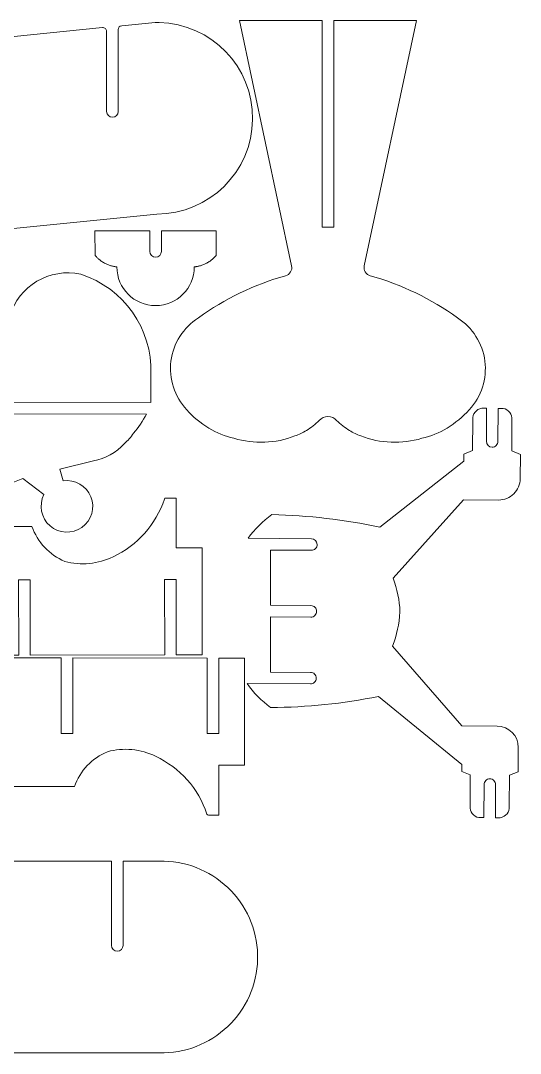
# Model space of a CAD drawing. Header units: millimetres. Extents: x -143 to 143, y -129 to 129.
# Drawn here: x 18.7 to 143.2, y -128.7 to 128.6 of the extents above; entities that cross this region are included whole.
import ezdxf

# ---------------------------------------------------------------- set-up
doc = ezdxf.new("R2010")
doc.units = ezdxf.units.MM
doc.header["$MEASUREMENT"] = 0
doc.layers.add('Camada 1', color=7, linetype='Continuous')

msp = doc.modelspace()

# ---------------------------------------------------------------- linework, layer by layer
at = {"layer": 'Camada 1', "color": 250, "lineweight": 9}
for points, knots in [([(-118.588, 80.3927), (-131.655, 80.3947), (-142.2903, 90.9051), (-142.4465, 103.971), (-142.4465, 103.971), (-142.6029, 117.037), (-132.2219, 127.7986), (-119.1589, 128.1132), (-119.1589, 128.1132), (-118.8244, 128.1274), (-118.4895, 128.1344), (-118.1547, 128.1343), (-118.1547, 128.1343), (-118.1547, 128.1343), (-109.8511, 127.2996), (-109.8511, 127.2996), (-109.8511, 127.2996), (-109.3645, 127.2538), (-108.9888, 126.8468), (-108.9888, 126.3581), (-108.9888, 126.3581), (-108.9888, 126.3581), (-108.9915, 105.9439), (-108.9915, 105.9439), (-108.9915, 105.9439), (-108.9915, 105.1477), (-108.3452, 104.5025), (-107.5489, 104.5027), (-107.5489, 104.5027), (-106.7528, 104.5029), (-106.1071, 105.1484), (-106.1071, 105.9447), (-106.1071, 105.9447), (-106.1071, 105.9447), (-106.1045, 125.8638), (-106.1045, 125.8638), (-106.1045, 125.8638), (-106.1045, 126.1346), (-105.9898, 126.3927), (-105.7889, 126.5743), (-105.7889, 126.5743), (-105.588, 126.756), (-105.3197, 126.8442), (-105.0502, 126.817), (-105.0502, 126.817), (-105.0502, 126.817), (-51.1757, 121.3983), (-51.1757, 121.3983), (-51.1757, 121.3983), (-50.6059, 121.3973), (-50.1372, 120.9497), (-50.1098, 120.3807), (-50.1098, 120.3807), (-49.629, 111.2699), (-42.1009, 104.1297), (-32.9775, 104.1311), (-32.9775, 104.1311), (-23.8543, 104.1326), (-16.3284, 111.2751), (-15.8505, 120.386), (-15.8505, 120.386), (-15.8216, 120.9548), (-15.352, 121.4011), (-14.7825, 121.4012), (-14.7825, 121.4012), (-14.7825, 121.4012), (39.095, 126.817), (39.095, 126.817), (39.095, 126.817), (39.3645, 126.8442), (39.6328, 126.756), (39.8336, 126.5743), (39.8336, 126.5743), (40.0345, 126.3927), (40.1492, 126.1345), (40.1492, 125.8637), (40.1492, 125.8637), (40.1492, 125.8637), (40.1519, 105.9447), (40.1519, 105.9447), (40.1519, 105.9447), (40.1519, 105.1485), (40.7974, 104.5029), (41.5937, 104.5027), (41.5937, 104.5027), (42.3899, 104.5025), (43.0363, 105.1477), (43.0363, 105.9439), (43.0363, 105.9439), (43.0363, 105.9439), (43.0336, 126.3581), (43.0336, 126.3581), (43.0336, 126.3581), (43.0336, 126.8469), (43.4092, 127.2537), (43.8958, 127.2996), (43.8958, 127.2996), (43.8958, 127.2996), (52.1995, 128.1344), (52.1995, 128.1344), (52.1995, 128.1344), (52.5344, 128.1344), (52.8691, 128.1273), (53.2037, 128.1132), (53.2037, 128.1132), (66.2666, 127.7986), (76.6476, 117.0369), (76.4913, 103.971), (76.4913, 103.971), (76.335, 90.9051), (65.6997, 80.3947), (52.6329, 80.3927), (52.6329, 80.3927), (52.6329, 80.3927), (-32.9775, 71.7871), (-32.9775, 71.7871), (-32.9775, 71.7871), (-32.9775, 71.7871), (-118.588, 80.3927), (-118.588, 80.3927)], [0, 0, 0, 0, 0.03225806, 0.03225806, 0.03225806, 0.03225806, 0.06451613, 0.06451613, 0.06451613, 0.06451613, 0.09677419, 0.09677419, 0.09677419, 0.09677419, 0.12903226, 0.12903226, 0.12903226, 0.12903226, 0.16129032, 0.16129032, 0.16129032, 0.16129032, 0.19354839, 0.19354839, 0.19354839, 0.19354839, 0.22580645, 0.22580645, 0.22580645, 0.22580645, 0.25806452, 0.25806452, 0.25806452, 0.25806452, 0.29032258, 0.29032258, 0.29032258, 0.29032258, 0.32258065, 0.32258065, 0.32258065, 0.32258065, 0.35483871, 0.35483871, 0.35483871, 0.35483871, 0.38709677, 0.38709677, 0.38709677, 0.38709677, 0.41935484, 0.41935484, 0.41935484, 0.41935484, 0.4516129, 0.4516129, 0.4516129, 0.4516129, 0.48387097, 0.48387097, 0.48387097, 0.48387097, 0.51612903, 0.51612903, 0.51612903, 0.51612903, 0.5483871, 0.5483871, 0.5483871, 0.5483871, 0.58064516, 0.58064516, 0.58064516, 0.58064516, 0.61290323, 0.61290323, 0.61290323, 0.61290323, 0.64516129, 0.64516129, 0.64516129, 0.64516129, 0.67741935, 0.67741935, 0.67741935, 0.67741935, 0.70967742, 0.70967742, 0.70967742, 0.70967742, 0.74193548, 0.74193548, 0.74193548, 0.74193548, 0.77419355, 0.77419355, 0.77419355, 0.77419355, 0.80645161, 0.80645161, 0.80645161, 0.80645161, 0.83870968, 0.83870968, 0.83870968, 0.83870968, 0.87096774, 0.87096774, 0.87096774, 0.87096774, 0.90322581, 0.90322581, 0.90322581, 0.90322581, 0.93548387, 0.93548387, 0.93548387, 0.93548387, 1, 1, 1, 1]), ([(130.4082, 31.6386), (133.4545, 34.8999), (134.8899, 39.3484), (134.3247, 43.7752), (134.3247, 43.7752), (133.7595, 48.2019), (131.2523, 52.147), (127.4844, 54.5384), (127.4844, 54.5384), (120.9299, 59.2835), (113.5839, 62.8257), (105.7892, 64.9996), (105.7892, 64.9996), (104.707, 65.3025), (104.0448, 66.3926), (104.2747, 67.4928), (104.2747, 67.4928), (104.2747, 67.4928), (117.2874, 128.5575), (117.2874, 128.5575), (117.2874, 128.5575), (117.2874, 128.5575), (96.7049, 128.5575), (96.7049, 128.5575), (96.7049, 128.5575), (96.7049, 128.5575), (96.7049, 77.1354), (96.7049, 77.1354), (96.7049, 77.1354), (96.7049, 77.1354), (93.7821, 77.1354), (93.7821, 77.1354), (93.7821, 77.1354), (93.7821, 77.1354), (93.7821, 128.5575), (93.7821, 128.5575), (93.7821, 128.5575), (93.7821, 128.5575), (73.1995, 128.5575), (73.1995, 128.5575), (73.1995, 128.5575), (73.1995, 128.5575), (86.2123, 67.4928), (86.2123, 67.4928), (86.2123, 67.4928), (86.4422, 66.3926), (85.78, 65.3025), (84.6976, 64.9996), (84.6976, 64.9996), (76.9032, 62.8257), (69.557, 59.2836), (63.0026, 54.5384), (63.0026, 54.5384), (59.2348, 52.147), (56.7275, 48.2019), (56.1622, 43.7752), (56.1622, 43.7752), (55.5971, 39.3484), (57.0325, 34.9), (60.0787, 31.6386), (60.0787, 31.6386), (61.6677, 29.8441), (63.5236, 28.3051), (65.581, 27.0753), (65.581, 27.0753), (67.5141, 25.8793), (69.6352, 25.0181), (71.8548, 24.5279), (71.8548, 24.5279), (76.8397, 23.0123), (82.1895, 23.2213), (87.041, 25.1208), (87.041, 25.1208), (88.0356, 25.4624), (88.9885, 25.9161), (89.881, 26.4726), (89.881, 26.4726), (91.036, 27.1773), (92.11, 28.007), (93.0837, 28.9465), (93.0837, 28.9465), (93.6191, 29.5872), (94.4085, 29.9609), (95.2435, 29.9687), (95.2435, 29.9687), (96.0784, 29.9608), (96.8679, 29.5872), (97.4033, 28.9465), (97.4033, 28.9465), (98.377, 28.007), (99.4509, 27.1775), (100.6059, 26.4726), (100.6059, 26.4726), (101.4986, 25.916), (102.4513, 25.4625), (103.4461, 25.1208), (103.4461, 25.1208), (108.2975, 23.2212), (113.6474, 23.0124), (118.6322, 24.5279), (118.6322, 24.5279), (120.8517, 25.0179), (122.9729, 25.8793), (124.906, 27.0753), (124.906, 27.0753), (126.9635, 28.3049), (128.8192, 29.8442), (130.4082, 31.6386)], [0, 0, 0, 0, 0.03571429, 0.03571429, 0.03571429, 0.03571429, 0.07142857, 0.07142857, 0.07142857, 0.07142857, 0.10714286, 0.10714286, 0.10714286, 0.10714286, 0.14285714, 0.14285714, 0.14285714, 0.14285714, 0.17857143, 0.17857143, 0.17857143, 0.17857143, 0.21428571, 0.21428571, 0.21428571, 0.21428571, 0.25, 0.25, 0.25, 0.25, 0.28571429, 0.28571429, 0.28571429, 0.28571429, 0.32142857, 0.32142857, 0.32142857, 0.32142857, 0.35714286, 0.35714286, 0.35714286, 0.35714286, 0.39285714, 0.39285714, 0.39285714, 0.39285714, 0.42857143, 0.42857143, 0.42857143, 0.42857143, 0.46428571, 0.46428571, 0.46428571, 0.46428571, 0.5, 0.5, 0.5, 0.5, 0.53571429, 0.53571429, 0.53571429, 0.53571429, 0.57142857, 0.57142857, 0.57142857, 0.57142857, 0.60714286, 0.60714286, 0.60714286, 0.60714286, 0.64285714, 0.64285714, 0.64285714, 0.64285714, 0.67857143, 0.67857143, 0.67857143, 0.67857143, 0.71428571, 0.71428571, 0.71428571, 0.71428571, 0.75, 0.75, 0.75, 0.75, 0.78571429, 0.78571429, 0.78571429, 0.78571429, 0.82142857, 0.82142857, 0.82142857, 0.82142857, 0.85714286, 0.85714286, 0.85714286, 0.85714286, 0.89285714, 0.89285714, 0.89285714, 0.89285714, 0.92857143, 0.92857143, 0.92857143, 0.92857143, 1, 1, 1, 1]), ([(37.2488, 76.2108), (37.2488, 76.2108), (37.2571, 70.0835), (37.2571, 70.0835), (37.2571, 70.0835), (37.2571, 70.0835), (37.2816, 70.0559), (37.2816, 70.0559), (37.2816, 70.0559), (37.2816, 70.0559), (37.3219, 70.0115), (37.3219, 70.0115), (37.3219, 70.0115), (37.3219, 70.0115), (37.3771, 69.9517), (37.3771, 69.9517), (37.3771, 69.9517), (37.3771, 69.9517), (37.4467, 69.8781), (37.4467, 69.8781), (37.4467, 69.8781), (37.4467, 69.8781), (37.53, 69.792), (37.53, 69.792), (37.53, 69.792), (37.53, 69.792), (37.6266, 69.6948), (37.6266, 69.6948), (37.6266, 69.6948), (37.6266, 69.6948), (37.7356, 69.5879), (37.7356, 69.5879), (37.7356, 69.5879), (37.7356, 69.5879), (37.8566, 69.4727), (37.8566, 69.4727), (37.8566, 69.4727), (37.8566, 69.4727), (37.9888, 69.3507), (37.9888, 69.3507), (37.9888, 69.3507), (37.9888, 69.3507), (38.1319, 69.2232), (38.1319, 69.2232), (38.1319, 69.2232), (38.1319, 69.2232), (38.2848, 69.0917), (38.2848, 69.0917), (38.2848, 69.0917), (38.2848, 69.0917), (38.4472, 68.9574), (38.4472, 68.9574), (38.4472, 68.9574), (38.4472, 68.9574), (38.6185, 68.822), (38.6185, 68.822), (38.6185, 68.822), (38.6185, 68.822), (38.7979, 68.6868), (38.7979, 68.6868), (38.7979, 68.6868), (38.7979, 68.6868), (38.985, 68.5531), (38.985, 68.5531), (38.985, 68.5531), (38.985, 68.5531), (39.1789, 68.4224), (39.1789, 68.4224), (39.1789, 68.4224), (39.1789, 68.4224), (39.3793, 68.2962), (39.3793, 68.2962), (39.3793, 68.2962), (39.3793, 68.2962), (39.5854, 68.1757), (39.5854, 68.1757), (39.5854, 68.1757), (39.5854, 68.1757), (39.7965, 68.0623), (39.7965, 68.0623), (39.7965, 68.0623), (39.7965, 68.0623), (39.997, 67.9644), (39.997, 67.9644), (39.997, 67.9644), (39.997, 67.9644), (40.1999, 67.8738), (40.1999, 67.8738), (40.1999, 67.8738), (40.1999, 67.8738), (40.4039, 67.79), (40.4039, 67.79), (40.4039, 67.79), (40.4039, 67.79), (40.6077, 67.713), (40.6077, 67.713), (40.6077, 67.713), (40.6077, 67.713), (40.8098, 67.6427), (40.8098, 67.6427), (40.8098, 67.6427), (40.8098, 67.6427), (41.009, 67.5784), (41.009, 67.5784), (41.009, 67.5784), (41.009, 67.5784), (41.2037, 67.5204), (41.2037, 67.5204), (41.2037, 67.5204), (41.2037, 67.5204), (41.3926, 67.468), (41.3926, 67.468), (41.3926, 67.468), (41.3926, 67.468), (41.5744, 67.4212), (41.5744, 67.4212), (41.5744, 67.4212), (41.5744, 67.4212), (41.7475, 67.3798), (41.7475, 67.3798), (41.7475, 67.3798), (41.7475, 67.3798), (41.9109, 67.3434), (41.9109, 67.3434), (41.9109, 67.3434), (41.9109, 67.3434), (42.0628, 67.3118), (42.0628, 67.3118), (42.0628, 67.3118), (42.0628, 67.3118), (42.2021, 67.2849), (42.2021, 67.2849), (42.2021, 67.2849), (42.2021, 67.2849), (42.3272, 67.2623), (42.3272, 67.2623), (42.3272, 67.2623), (42.3272, 67.2623), (42.4369, 67.2438), (42.4369, 67.2438), (42.4369, 67.2438), (42.4369, 67.2438), (42.5298, 67.2294), (42.5298, 67.2294), (42.5298, 67.2294), (42.5298, 67.2294), (42.6043, 67.2184), (42.6043, 67.2184), (42.6043, 67.2184), (42.6043, 67.2184), (42.6594, 67.211), (42.6594, 67.211), (42.6594, 67.211), (42.6594, 67.211), (42.6934, 67.2067), (42.6934, 67.2067), (42.6934, 67.2067), (42.6934, 67.2067), (42.7051, 67.2053), (42.7051, 67.2053), (42.7051, 67.2053), (42.7051, 61.8832), (47.0194, 57.5689), (52.3415, 57.5689), (52.3415, 57.5689), (57.6635, 57.5689), (61.9779, 61.8832), (61.9779, 67.2053), (61.9779, 67.2053), (61.9779, 67.2053), (61.9896, 67.2067), (61.9896, 67.2067), (61.9896, 67.2067), (61.9896, 67.2067), (62.0235, 67.211), (62.0235, 67.211), (62.0235, 67.211), (62.0235, 67.211), (62.0786, 67.2184), (62.0786, 67.2184), (62.0786, 67.2184), (62.0786, 67.2184), (62.1531, 67.2294), (62.1531, 67.2294), (62.1531, 67.2294), (62.1531, 67.2294), (62.246, 67.2438), (62.246, 67.2438), (62.246, 67.2438), (62.246, 67.2438), (62.3557, 67.2623), (62.3557, 67.2623), (62.3557, 67.2623), (62.3557, 67.2623), (62.4808, 67.2849), (62.4808, 67.2849), (62.4808, 67.2849), (62.4808, 67.2849), (62.6201, 67.3118), (62.6201, 67.3118), (62.6201, 67.3118), (62.6201, 67.3118), (62.7721, 67.3434), (62.7721, 67.3434), (62.7721, 67.3434), (62.7721, 67.3434), (62.9354, 67.3798), (62.9354, 67.3798), (62.9354, 67.3798), (62.9354, 67.3798), (63.1086, 67.4212), (63.1086, 67.4212), (63.1086, 67.4212), (63.1086, 67.4212), (63.2904, 67.468), (63.2904, 67.468), (63.2904, 67.468), (63.2904, 67.468), (63.4793, 67.5204), (63.4793, 67.5204), (63.4793, 67.5204), (63.4793, 67.5204), (63.6739, 67.5784), (63.6739, 67.5784), (63.6739, 67.5784), (63.6739, 67.5784), (63.8731, 67.6427), (63.8731, 67.6427), (63.8731, 67.6427), (63.8731, 67.6427), (64.0753, 67.713), (64.0753, 67.713), (64.0753, 67.713), (64.0753, 67.713), (64.279, 67.79), (64.279, 67.79), (64.279, 67.79), (64.279, 67.79), (64.483, 67.8738), (64.483, 67.8738), (64.483, 67.8738), (64.483, 67.8738), (64.686, 67.9644), (64.686, 67.9644), (64.686, 67.9644), (64.686, 67.9644), (64.8864, 68.0623), (64.8864, 68.0623), (64.8864, 68.0623), (64.8864, 68.0623), (65.0976, 68.1757), (65.0976, 68.1757), (65.0976, 68.1757), (65.0976, 68.1757), (65.3036, 68.2962), (65.3036, 68.2962), (65.3036, 68.2962), (65.3036, 68.2962), (65.5041, 68.4224), (65.5041, 68.4224), (65.5041, 68.4224), (65.5041, 68.4224), (65.698, 68.5531), (65.698, 68.5531), (65.698, 68.5531), (65.698, 68.5531), (65.8851, 68.6868), (65.8851, 68.6868), (65.8851, 68.6868), (65.8851, 68.6868), (66.0644, 68.822), (66.0644, 68.822), (66.0644, 68.822), (66.0644, 68.822), (66.2357, 68.9574), (66.2357, 68.9574), (66.2357, 68.9574), (66.2357, 68.9574), (66.3982, 69.0917), (66.3982, 69.0917), (66.3982, 69.0917), (66.3982, 69.0917), (66.5512, 69.2232), (66.5512, 69.2232), (66.5512, 69.2232), (66.5512, 69.2232), (66.6942, 69.3507), (66.6942, 69.3507), (66.6942, 69.3507), (66.6942, 69.3507), (66.8263, 69.4727), (66.8263, 69.4727), (66.8263, 69.4727), (66.8263, 69.4727), (66.9473, 69.5879), (66.9473, 69.5879), (66.9473, 69.5879), (66.9473, 69.5879), (67.0563, 69.6948), (67.0563, 69.6948), (67.0563, 69.6948), (67.0563, 69.6948), (67.1529, 69.792), (67.1529, 69.792), (67.1529, 69.792), (67.1529, 69.792), (67.2362, 69.8781), (67.2362, 69.8781), (67.2362, 69.8781), (67.2362, 69.8781), (67.3058, 69.9517), (67.3058, 69.9517), (67.3058, 69.9517), (67.3058, 69.9517), (67.3611, 70.0115), (67.3611, 70.0115), (67.3611, 70.0115), (67.3611, 70.0115), (67.4014, 70.0559), (67.4014, 70.0559), (67.4014, 70.0559), (67.4014, 70.0559), (67.4259, 70.0835), (67.4259, 70.0835), (67.4259, 70.0835), (67.4259, 70.0835), (67.4341, 76.2108), (67.4341, 76.2108), (67.4341, 76.2108), (67.4341, 76.2108), (53.7836, 76.2108), (53.7836, 76.2108), (53.7836, 76.2108), (53.7836, 76.2108), (53.7836, 71.0927), (53.7836, 71.0927), (53.7836, 71.0927), (53.7836, 70.2963), (53.138, 69.6507), (52.3415, 69.6507), (52.3415, 69.6507), (51.545, 69.6507), (50.8993, 70.2963), (50.8993, 71.0927), (50.8993, 71.0927), (50.8993, 71.0927), (50.8993, 76.2108), (50.8993, 76.2108), (50.8993, 76.2108), (50.8993, 76.2108), (37.2488, 76.2108), (37.2488, 76.2108)], [0, 0, 0, 0, 0.01123596, 0.01123596, 0.01123596, 0.01123596, 0.02247191, 0.02247191, 0.02247191, 0.02247191, 0.03370787, 0.03370787, 0.03370787, 0.03370787, 0.04494382, 0.04494382, 0.04494382, 0.04494382, 0.05617978, 0.05617978, 0.05617978, 0.05617978, 0.06741573, 0.06741573, 0.06741573, 0.06741573, 0.07865169, 0.07865169, 0.07865169, 0.07865169, 0.08988764, 0.08988764, 0.08988764, 0.08988764, 0.1011236, 0.1011236, 0.1011236, 0.1011236, 0.11235955, 0.11235955, 0.11235955, 0.11235955, 0.12359551, 0.12359551, 0.12359551, 0.12359551, 0.13483146, 0.13483146, 0.13483146, 0.13483146, 0.14606742, 0.14606742, 0.14606742, 0.14606742, 0.15730337, 0.15730337, 0.15730337, 0.15730337, 0.16853933, 0.16853933, 0.16853933, 0.16853933, 0.17977528, 0.17977528, 0.17977528, 0.17977528, 0.19101124, 0.19101124, 0.19101124, 0.19101124, 0.20224719, 0.20224719, 0.20224719, 0.20224719, 0.21348315, 0.21348315, 0.21348315, 0.21348315, 0.2247191, 0.2247191, 0.2247191, 0.2247191, 0.23595506, 0.23595506, 0.23595506, 0.23595506, 0.24719101, 0.24719101, 0.24719101, 0.24719101, 0.25842697, 0.25842697, 0.25842697, 0.25842697, 0.26966292, 0.26966292, 0.26966292, 0.26966292, 0.28089888, 0.28089888, 0.28089888, 0.28089888, 0.29213483, 0.29213483, 0.29213483, 0.29213483, 0.30337079, 0.30337079, 0.30337079, 0.30337079, 0.31460674, 0.31460674, 0.31460674, 0.31460674, 0.3258427, 0.3258427, 0.3258427, 0.3258427, 0.33707865, 0.33707865, 0.33707865, 0.33707865, 0.34831461, 0.34831461, 0.34831461, 0.34831461, 0.35955056, 0.35955056, 0.35955056, 0.35955056, 0.37078652, 0.37078652, 0.37078652, 0.37078652, 0.38202247, 0.38202247, 0.38202247, 0.38202247, 0.39325843, 0.39325843, 0.39325843, 0.39325843, 0.40449438, 0.40449438, 0.40449438, 0.40449438, 0.41573034, 0.41573034, 0.41573034, 0.41573034, 0.42696629, 0.42696629, 0.42696629, 0.42696629, 0.43820225, 0.43820225, 0.43820225, 0.43820225, 0.4494382, 0.4494382, 0.4494382, 0.4494382, 0.46067416, 0.46067416, 0.46067416, 0.46067416, 0.47191011, 0.47191011, 0.47191011, 0.47191011, 0.48314607, 0.48314607, 0.48314607, 0.48314607, 0.49438202, 0.49438202, 0.49438202, 0.49438202, 0.50561798, 0.50561798, 0.50561798, 0.50561798, 0.51685393, 0.51685393, 0.51685393, 0.51685393, 0.52808989, 0.52808989, 0.52808989, 0.52808989, 0.53932584, 0.53932584, 0.53932584, 0.53932584, 0.5505618, 0.5505618, 0.5505618, 0.5505618, 0.56179775, 0.56179775, 0.56179775, 0.56179775, 0.57303371, 0.57303371, 0.57303371, 0.57303371, 0.58426966, 0.58426966, 0.58426966, 0.58426966, 0.59550562, 0.59550562, 0.59550562, 0.59550562, 0.60674157, 0.60674157, 0.60674157, 0.60674157, 0.61797753, 0.61797753, 0.61797753, 0.61797753, 0.62921348, 0.62921348, 0.62921348, 0.62921348, 0.64044944, 0.64044944, 0.64044944, 0.64044944, 0.65168539, 0.65168539, 0.65168539, 0.65168539, 0.66292135, 0.66292135, 0.66292135, 0.66292135, 0.6741573, 0.6741573, 0.6741573, 0.6741573, 0.68539326, 0.68539326, 0.68539326, 0.68539326, 0.69662921, 0.69662921, 0.69662921, 0.69662921, 0.70786517, 0.70786517, 0.70786517, 0.70786517, 0.71910112, 0.71910112, 0.71910112, 0.71910112, 0.73033708, 0.73033708, 0.73033708, 0.73033708, 0.74157303, 0.74157303, 0.74157303, 0.74157303, 0.75280899, 0.75280899, 0.75280899, 0.75280899, 0.76404494, 0.76404494, 0.76404494, 0.76404494, 0.7752809, 0.7752809, 0.7752809, 0.7752809, 0.78651685, 0.78651685, 0.78651685, 0.78651685, 0.79775281, 0.79775281, 0.79775281, 0.79775281, 0.80898876, 0.80898876, 0.80898876, 0.80898876, 0.82022472, 0.82022472, 0.82022472, 0.82022472, 0.83146067, 0.83146067, 0.83146067, 0.83146067, 0.84269663, 0.84269663, 0.84269663, 0.84269663, 0.85393258, 0.85393258, 0.85393258, 0.85393258, 0.86516854, 0.86516854, 0.86516854, 0.86516854, 0.87640449, 0.87640449, 0.87640449, 0.87640449, 0.88764045, 0.88764045, 0.88764045, 0.88764045, 0.8988764, 0.8988764, 0.8988764, 0.8988764, 0.91011236, 0.91011236, 0.91011236, 0.91011236, 0.92134831, 0.92134831, 0.92134831, 0.92134831, 0.93258427, 0.93258427, 0.93258427, 0.93258427, 0.94382022, 0.94382022, 0.94382022, 0.94382022, 0.95505618, 0.95505618, 0.95505618, 0.95505618, 0.96629213, 0.96629213, 0.96629213, 0.96629213, 0.97752809, 0.97752809, 0.97752809, 0.97752809, 1, 1, 1, 1]), ([(-106.889, -2.3357), (-106.889, -2.3357), (-97.3063, -2.3357), (-97.3063, -2.3357), (-97.3063, -2.3357), (-97.3063, -2.3357), (-97.3097, -5.6576), (-97.3097, -5.6576), (-97.3097, -5.6576), (-97.3097, -5.941), (-97.1981, -6.2129), (-96.9981, -6.4136), (-96.9981, -6.4136), (-96.7982, -6.6143), (-96.5265, -6.7273), (-96.2432, -6.7278), (-96.2432, -6.7278), (-96.2432, -6.7278), (-87.2691, -6.7365), (-87.2691, -6.7365), (-87.2691, -6.7365), (-87.2691, -6.7365), (-87.2446, 17.8331), (-87.2446, 17.8331), (-87.2446, 17.8331), (-87.2446, 17.8331), (-84.3602, 17.8308), (-84.3602, 17.8308), (-84.3602, 17.8308), (-84.3602, 17.8308), (-84.3847, -6.7399), (-84.3847, -6.7399), (-84.3847, -6.7399), (-84.3847, -6.7399), (-47.5511, -6.7766), (-47.5511, -6.7766), (-47.5511, -6.7766), (-44.0525, -6.3301), (-41.3343, -3.5119), (-41.0144, 0.0005), (-41.0144, 0.0005), (-41.0144, 0.0005), (-64.4869, 0.0238), (-64.4869, 0.0238), (-64.4869, 0.0238), (-64.4869, 0.0238), (-64.4835, 2.9081), (-64.4835, 2.9081), (-64.4835, 2.9081), (-64.4835, 2.9081), (-27.2651, 2.8708), (-27.2651, 2.8708), (-27.2651, 2.8708), (-23.1373, 2.8904), (-19.0254, 3.3846), (-15.0104, 4.3437), (-15.0104, 4.3437), (-3.2653, 6.6001), (8.2333, 9.9911), (19.3234, 14.4689), (19.3234, 14.4689), (19.3234, 14.4689), (24.5537, 10.511), (24.5537, 10.511), (24.5537, 10.511), (23.1937, 7.8748), (23.8148, 4.6504), (26.0567, 2.708), (26.0567, 2.708), (28.2986, 0.7656), (31.5787, 0.6102), (33.9943, 2.3317), (33.9943, 2.3317), (36.4099, 4.0533), (37.3332, 7.2046), (36.2287, 9.9576), (36.2287, 9.9576), (35.1242, 12.7106), (32.2789, 14.3499), (29.3433, 13.9246), (29.3433, 13.9246), (29.3433, 13.9246), (28.5083, 16.8082), (28.5083, 16.8082), (28.5083, 16.8082), (28.5083, 16.8082), (36.869, 18.9378), (36.869, 18.9378), (36.869, 18.9378), (39.8179, 19.4827), (42.5127, 20.9633), (44.5538, 23.1603), (44.5538, 23.1603), (45.4014, 23.9638), (46.1745, 24.8425), (46.8636, 25.7855), (46.8636, 25.7855), (48.1015, 27.2507), (49.1692, 28.8517), (50.046, 30.5577), (50.046, 30.5577), (50.046, 30.5577), (-4.3869, 30.6127), (-4.3869, 30.6127), (-4.3869, 30.6127), (-4.3869, 30.6127), (-4.3845, 33.4971), (-4.3845, 33.4971), (-4.3845, 33.4971), (-4.3845, 33.4971), (51.1667, 33.4409), (51.1667, 33.4409), (51.1667, 33.4409), (51.1667, 33.4409), (51.1737, 40.5664), (51.1737, 40.5664), (51.1737, 40.5664), (51.5615, 51.8227), (44.4181, 61.9642), (33.6888, 65.3898), (33.6888, 65.3898), (25.9602, 67.0757), (18.2441, 62.4972), (16.0202, 54.9059), (16.0202, 54.9059), (14.2823, 49.4549), (10.7103, 44.7738), (5.9115, 41.6583), (5.9115, 41.6583), (5.9115, 41.6583), (-47.4976, 45.5449), (-47.4976, 45.5449), (-47.4976, 45.5449), (-47.4976, 45.5449), (-47.5286, 15.5187), (-47.5286, 15.5187), (-47.5286, 15.5187), (-47.5286, 14.7225), (-48.1747, 14.0773), (-48.9707, 14.0774), (-48.9707, 14.0774), (-49.3537, 14.0773), (-49.7209, 14.2296), (-49.9914, 14.5007), (-49.9914, 14.5007), (-50.2619, 14.7715), (-50.413, 15.139), (-50.413, 15.5218), (-50.413, 15.5218), (-50.413, 15.5218), (-50.4064, 22.4646), (-50.4064, 22.4646), (-50.4064, 22.4646), (-50.4064, 22.4646), (-77.2194, 22.4914), (-77.2194, 22.4914), (-77.2194, 22.4914), (-77.2194, 22.4914), (-84.4578, 37.7645), (-84.4578, 37.7645), (-84.4578, 37.7645), (-84.4578, 37.7645), (-85.6367, 37.7658), (-85.6367, 37.7658), (-85.6367, 37.7658), (-85.6367, 37.7658), (-86.5147, 31.5637), (-86.5147, 31.5637), (-86.5147, 31.5637), (-86.5147, 31.5637), (-89.3705, 31.968), (-89.3705, 31.968), (-89.3705, 31.968), (-89.3705, 31.968), (-88.5494, 37.7687), (-88.5494, 37.7687), (-88.5494, 37.7687), (-88.5494, 37.7687), (-129.7632, 37.8004), (-129.7632, 37.8004), (-129.7632, 37.8004), (-133.229, 37.4104), (-136.2583, 35.284), (-137.8031, 32.157), (-137.8031, 32.157), (-137.8031, 32.157), (-141.007, 32.161), (-141.007, 32.161), (-141.007, 32.161), (-141.5738, 32.1617), (-142.1176, 31.9371), (-142.5188, 31.5368), (-142.5188, 31.5368), (-142.92, 31.1364), (-143.1462, 30.593), (-143.1462, 30.0262), (-143.1462, 30.0262), (-143.1462, 30.0262), (-143.1477, 28.7975), (-143.1477, 28.7975), (-143.1477, 28.7975), (-143.1477, 28.7975), (-137.8063, 28.7918), (-137.8063, 28.7918), (-137.8063, 28.7918), (-137.8063, 28.7918), (-137.8088, 25.9075), (-137.8088, 25.9075), (-137.8088, 25.9075), (-137.8088, 25.9075), (-143.1502, 25.9132), (-143.1502, 25.9132), (-143.1502, 25.9132), (-143.1502, 25.9132), (-143.1518, 24.6847), (-143.1518, 24.6847), (-143.1518, 24.6847), (-143.1518, 24.118), (-142.9276, 23.5744), (-142.5271, 23.1734), (-142.5271, 23.1734), (-142.1269, 22.7723), (-141.5835, 22.5468), (-141.0169, 22.5463), (-141.0169, 22.5463), (-141.0169, 22.5463), (-137.2669, 22.5428), (-137.2669, 22.5428), (-137.2669, 22.5428), (-132.5178, 9.2724), (-120.835, -0.2954), (-106.889, -2.3357)], [0, 0, 0, 0, 0.01694915, 0.01694915, 0.01694915, 0.01694915, 0.03389831, 0.03389831, 0.03389831, 0.03389831, 0.05084746, 0.05084746, 0.05084746, 0.05084746, 0.06779661, 0.06779661, 0.06779661, 0.06779661, 0.08474576, 0.08474576, 0.08474576, 0.08474576, 0.10169492, 0.10169492, 0.10169492, 0.10169492, 0.11864407, 0.11864407, 0.11864407, 0.11864407, 0.13559322, 0.13559322, 0.13559322, 0.13559322, 0.15254237, 0.15254237, 0.15254237, 0.15254237, 0.16949153, 0.16949153, 0.16949153, 0.16949153, 0.18644068, 0.18644068, 0.18644068, 0.18644068, 0.20338983, 0.20338983, 0.20338983, 0.20338983, 0.22033898, 0.22033898, 0.22033898, 0.22033898, 0.23728814, 0.23728814, 0.23728814, 0.23728814, 0.25423729, 0.25423729, 0.25423729, 0.25423729, 0.27118644, 0.27118644, 0.27118644, 0.27118644, 0.28813559, 0.28813559, 0.28813559, 0.28813559, 0.30508475, 0.30508475, 0.30508475, 0.30508475, 0.3220339, 0.3220339, 0.3220339, 0.3220339, 0.33898305, 0.33898305, 0.33898305, 0.33898305, 0.3559322, 0.3559322, 0.3559322, 0.3559322, 0.37288136, 0.37288136, 0.37288136, 0.37288136, 0.38983051, 0.38983051, 0.38983051, 0.38983051, 0.40677966, 0.40677966, 0.40677966, 0.40677966, 0.42372881, 0.42372881, 0.42372881, 0.42372881, 0.44067797, 0.44067797, 0.44067797, 0.44067797, 0.45762712, 0.45762712, 0.45762712, 0.45762712, 0.47457627, 0.47457627, 0.47457627, 0.47457627, 0.49152542, 0.49152542, 0.49152542, 0.49152542, 0.50847458, 0.50847458, 0.50847458, 0.50847458, 0.52542373, 0.52542373, 0.52542373, 0.52542373, 0.54237288, 0.54237288, 0.54237288, 0.54237288, 0.55932203, 0.55932203, 0.55932203, 0.55932203, 0.57627119, 0.57627119, 0.57627119, 0.57627119, 0.59322034, 0.59322034, 0.59322034, 0.59322034, 0.61016949, 0.61016949, 0.61016949, 0.61016949, 0.62711864, 0.62711864, 0.62711864, 0.62711864, 0.6440678, 0.6440678, 0.6440678, 0.6440678, 0.66101695, 0.66101695, 0.66101695, 0.66101695, 0.6779661, 0.6779661, 0.6779661, 0.6779661, 0.69491525, 0.69491525, 0.69491525, 0.69491525, 0.71186441, 0.71186441, 0.71186441, 0.71186441, 0.72881356, 0.72881356, 0.72881356, 0.72881356, 0.74576271, 0.74576271, 0.74576271, 0.74576271, 0.76271186, 0.76271186, 0.76271186, 0.76271186, 0.77966102, 0.77966102, 0.77966102, 0.77966102, 0.79661017, 0.79661017, 0.79661017, 0.79661017, 0.81355932, 0.81355932, 0.81355932, 0.81355932, 0.83050847, 0.83050847, 0.83050847, 0.83050847, 0.84745763, 0.84745763, 0.84745763, 0.84745763, 0.86440678, 0.86440678, 0.86440678, 0.86440678, 0.88135593, 0.88135593, 0.88135593, 0.88135593, 0.89830508, 0.89830508, 0.89830508, 0.89830508, 0.91525424, 0.91525424, 0.91525424, 0.91525424, 0.93220339, 0.93220339, 0.93220339, 0.93220339, 0.94915254, 0.94915254, 0.94915254, 0.94915254, 0.96610169, 0.96610169, 0.96610169, 0.96610169, 1, 1, 1, 1]), ([(138.1682, -69.9879), (139.5286, -69.7581), (140.4959, -68.5384), (140.4098, -67.1614), (140.4098, -67.1614), (140.4098, -67.1614), (140.4626, -59.4169), (140.4626, -59.4169), (140.4626, -59.4169), (140.4626, -59.4169), (142.6053, -58.5769), (142.6053, -58.5769), (142.6053, -58.5769), (142.6053, -58.5769), (142.6471, -52.5309), (142.6471, -52.5309), (142.6471, -52.5309), (142.6675, -49.581), (140.2928, -47.1731), (137.3429, -47.1524), (137.3429, -47.1524), (137.3429, -47.1524), (128.6254, -47.0927), (128.6254, -47.0927), (128.6254, -47.0927), (128.6254, -47.0927), (111.3198, -27.2232), (111.3198, -27.2232), (111.3198, -27.2232), (112.4199, -24.5244), (113.0434, -21.6552), (113.1625, -18.7432), (113.1625, -18.7432), (113.0852, -15.8569), (112.5121, -13.0055), (111.4686, -10.3133), (111.4686, -10.3133), (111.4686, -10.3133), (129.0147, 9.2046), (129.0147, 9.2046), (129.0147, 9.2046), (129.0147, 9.2046), (137.7308, 9.1445), (137.7308, 9.1445), (137.7308, 9.1445), (139.1478, 9.1344), (140.5106, 9.6878), (141.5195, 10.6828), (141.5195, 10.6828), (142.5283, 11.6778), (143.1004, 13.033), (143.1099, 14.4499), (143.1099, 14.4499), (143.1099, 14.4499), (143.1517, 20.5057), (143.1517, 20.5057), (143.1517, 20.5057), (143.1517, 20.5057), (141.0212, 21.3751), (141.0212, 21.3751), (141.0212, 21.3751), (141.0212, 21.3751), (141.0749, 29.109), (141.0749, 29.109), (141.0749, 29.109), (141.18, 30.4848), (140.2295, 31.7178), (138.8724, 31.9663), (138.8724, 31.9663), (138.8724, 31.9663), (137.6435, 31.9744), (137.6435, 31.9744), (137.6435, 31.9744), (137.6435, 31.9744), (137.5875, 23.7498), (137.5875, 23.7498), (137.5875, 23.7498), (137.5875, 23.3653), (137.4292, 22.9977), (137.1545, 22.7286), (137.1545, 22.7286), (136.8798, 22.4595), (136.509, 22.3112), (136.1245, 22.3168), (136.1245, 22.3168), (135.3324, 22.3282), (134.7032, 22.9764), (134.7032, 23.7686), (134.7032, 23.7686), (134.7032, 23.7686), (134.7591, 31.9943), (134.7591, 31.9943), (134.7591, 31.9943), (134.7591, 31.9943), (133.5315, 32.0029), (133.5315, 32.0029), (133.5315, 32.0029), (132.1708, 31.7741), (131.2029, 30.5543), (131.2892, 29.1772), (131.2892, 29.1772), (131.2892, 29.1772), (131.2364, 21.4429), (131.2364, 21.4429), (131.2364, 21.4429), (131.2364, 21.4429), (129.0937, 20.6029), (129.0937, 20.6029), (129.0937, 20.6029), (129.0937, 20.6029), (129.081, 18.8185), (129.081, 18.8185), (129.081, 18.8185), (129.081, 18.8185), (108.1699, 2.3685), (108.1699, 2.3685), (108.1699, 2.3685), (99.3378, 4.2665), (90.3445, 5.3161), (81.3127, 5.5027), (81.3127, 5.5027), (79.0264, 3.8683), (77.0145, 1.8808), (75.3521, -0.3852), (75.3521, -0.3852), (75.3521, -0.3852), (91.1211, -0.4934), (91.1211, -0.4934), (91.1211, -0.4934), (91.9139, -0.4989), (92.5538, -1.1431), (92.5538, -1.9359), (92.5538, -1.9359), (92.5538, -2.3203), (92.4005, -2.6889), (92.1277, -2.9597), (92.1277, -2.9597), (91.855, -3.2305), (91.4854, -3.3813), (91.101, -3.3787), (91.101, -3.3787), (91.101, -3.3787), (80.9806, -3.3086), (80.9806, -3.3086), (80.9806, -3.3086), (80.9806, -3.3086), (80.9806, -17.0786), (80.9806, -17.0786), (80.9806, -17.0786), (80.9806, -17.0786), (91.0065, -17.148), (91.0065, -17.148), (91.0065, -17.148), (91.389, -17.1508), (91.7547, -17.3055), (92.0232, -17.5779), (92.0232, -17.5779), (92.2916, -17.8504), (92.438, -18.2184), (92.438, -18.6008), (92.438, -18.6008), (92.438, -18.9833), (92.2805, -19.3489), (92.008, -19.6174), (92.008, -19.6174), (91.7356, -19.8859), (91.3677, -20.0351), (90.9853, -20.0323), (90.9853, -20.0323), (90.9853, -20.0323), (80.9806, -19.963), (80.9806, -19.963), (80.9806, -19.963), (80.9806, -19.963), (80.9806, -33.7229), (80.9806, -33.7229), (80.9806, -33.7229), (80.9806, -33.7229), (90.8914, -33.7912), (90.8914, -33.7912), (90.8914, -33.7912), (91.2793, -33.7757), (91.6558, -33.9244), (91.9284, -34.2008), (91.9284, -34.2008), (92.201, -34.4771), (92.3445, -34.8556), (92.3236, -35.2433), (92.3236, -35.2433), (92.3236, -35.6259), (92.1664, -35.9918), (91.8938, -36.2603), (91.8938, -36.2603), (91.6214, -36.5291), (91.2533, -36.6784), (90.8706, -36.6755), (90.8706, -36.6755), (90.8706, -36.6755), (75.1015, -36.5668), (75.1015, -36.5668), (75.1015, -36.5668), (76.7319, -38.8593), (78.7163, -40.8778), (80.9806, -42.5471), (80.9806, -42.5471), (90.0145, -42.4816), (99.0212, -41.553), (107.8784, -39.7737), (107.8784, -39.7737), (107.8784, -39.7737), (128.5591, -56.7067), (128.5591, -56.7067), (128.5591, -56.7067), (128.5591, -56.7067), (128.5473, -58.4796), (128.5473, -58.4796), (128.5473, -58.4796), (128.5473, -58.4796), (130.6777, -59.3491), (130.6777, -59.3491), (130.6777, -59.3491), (130.6777, -59.3491), (130.6242, -67.0943), (130.6242, -67.0943), (130.6242, -67.0943), (130.5189, -68.4702), (131.4698, -69.7031), (132.8273, -69.9508), (132.8273, -69.9508), (132.8273, -69.9508), (134.0549, -69.9591), (134.0549, -69.9591), (134.0549, -69.9591), (134.0549, -69.9591), (134.1125, -61.7345), (134.1125, -61.7345), (134.1125, -61.7345), (134.1125, -61.3518), (134.2694, -60.9857), (134.5418, -60.7169), (134.5418, -60.7169), (134.8142, -60.4482), (135.1822, -60.2987), (135.5649, -60.3014), (135.5649, -60.3014), (135.9476, -60.3042), (136.3134, -60.4588), (136.582, -60.7314), (136.582, -60.7314), (136.8506, -61.0039), (136.9968, -61.372), (136.9968, -61.7546), (136.9968, -61.7546), (136.9968, -61.7546), (136.939, -69.9791), (136.939, -69.9791), (136.939, -69.9791), (136.939, -69.9791), (138.1682, -69.9879), (138.1682, -69.9879)], [0, 0, 0, 0, 0.01515152, 0.01515152, 0.01515152, 0.01515152, 0.03030303, 0.03030303, 0.03030303, 0.03030303, 0.04545455, 0.04545455, 0.04545455, 0.04545455, 0.06060606, 0.06060606, 0.06060606, 0.06060606, 0.07575758, 0.07575758, 0.07575758, 0.07575758, 0.09090909, 0.09090909, 0.09090909, 0.09090909, 0.10606061, 0.10606061, 0.10606061, 0.10606061, 0.12121212, 0.12121212, 0.12121212, 0.12121212, 0.13636364, 0.13636364, 0.13636364, 0.13636364, 0.15151515, 0.15151515, 0.15151515, 0.15151515, 0.16666667, 0.16666667, 0.16666667, 0.16666667, 0.18181818, 0.18181818, 0.18181818, 0.18181818, 0.1969697, 0.1969697, 0.1969697, 0.1969697, 0.21212121, 0.21212121, 0.21212121, 0.21212121, 0.22727273, 0.22727273, 0.22727273, 0.22727273, 0.24242424, 0.24242424, 0.24242424, 0.24242424, 0.25757576, 0.25757576, 0.25757576, 0.25757576, 0.27272727, 0.27272727, 0.27272727, 0.27272727, 0.28787879, 0.28787879, 0.28787879, 0.28787879, 0.3030303, 0.3030303, 0.3030303, 0.3030303, 0.31818182, 0.31818182, 0.31818182, 0.31818182, 0.33333333, 0.33333333, 0.33333333, 0.33333333, 0.34848485, 0.34848485, 0.34848485, 0.34848485, 0.36363636, 0.36363636, 0.36363636, 0.36363636, 0.37878788, 0.37878788, 0.37878788, 0.37878788, 0.39393939, 0.39393939, 0.39393939, 0.39393939, 0.40909091, 0.40909091, 0.40909091, 0.40909091, 0.42424242, 0.42424242, 0.42424242, 0.42424242, 0.43939394, 0.43939394, 0.43939394, 0.43939394, 0.45454545, 0.45454545, 0.45454545, 0.45454545, 0.46969697, 0.46969697, 0.46969697, 0.46969697, 0.48484848, 0.48484848, 0.48484848, 0.48484848, 0.5, 0.5, 0.5, 0.5, 0.51515152, 0.51515152, 0.51515152, 0.51515152, 0.53030303, 0.53030303, 0.53030303, 0.53030303, 0.54545455, 0.54545455, 0.54545455, 0.54545455, 0.56060606, 0.56060606, 0.56060606, 0.56060606, 0.57575758, 0.57575758, 0.57575758, 0.57575758, 0.59090909, 0.59090909, 0.59090909, 0.59090909, 0.60606061, 0.60606061, 0.60606061, 0.60606061, 0.62121212, 0.62121212, 0.62121212, 0.62121212, 0.63636364, 0.63636364, 0.63636364, 0.63636364, 0.65151515, 0.65151515, 0.65151515, 0.65151515, 0.66666667, 0.66666667, 0.66666667, 0.66666667, 0.68181818, 0.68181818, 0.68181818, 0.68181818, 0.6969697, 0.6969697, 0.6969697, 0.6969697, 0.71212121, 0.71212121, 0.71212121, 0.71212121, 0.72727273, 0.72727273, 0.72727273, 0.72727273, 0.74242424, 0.74242424, 0.74242424, 0.74242424, 0.75757576, 0.75757576, 0.75757576, 0.75757576, 0.77272727, 0.77272727, 0.77272727, 0.77272727, 0.78787879, 0.78787879, 0.78787879, 0.78787879, 0.8030303, 0.8030303, 0.8030303, 0.8030303, 0.81818182, 0.81818182, 0.81818182, 0.81818182, 0.83333333, 0.83333333, 0.83333333, 0.83333333, 0.84848485, 0.84848485, 0.84848485, 0.84848485, 0.86363636, 0.86363636, 0.86363636, 0.86363636, 0.87878788, 0.87878788, 0.87878788, 0.87878788, 0.89393939, 0.89393939, 0.89393939, 0.89393939, 0.90909091, 0.90909091, 0.90909091, 0.90909091, 0.92424242, 0.92424242, 0.92424242, 0.92424242, 0.93939394, 0.93939394, 0.93939394, 0.93939394, 0.95454545, 0.95454545, 0.95454545, 0.95454545, 0.96969697, 0.96969697, 0.96969697, 0.96969697, 1, 1, 1, 1]), ([(0.3932, -29.5043), (0.3932, -29.5043), (18.2479, -29.4953), (18.2479, -29.4953), (18.2479, -29.4953), (18.2479, -29.4953), (18.2256, -10.7063), (18.2256, -10.7063), (18.2256, -10.7063), (18.2256, -10.7063), (21.1099, -10.7035), (21.1099, -10.7035), (21.1099, -10.7035), (21.1099, -10.7035), (21.1322, -29.4919), (21.1322, -29.4919), (21.1322, -29.4919), (21.1322, -29.4919), (54.6027, -29.4503), (54.6027, -29.4503), (54.6027, -29.4503), (54.6027, -29.4503), (54.5792, -10.6613), (54.5792, -10.6613), (54.5792, -10.6613), (54.5792, -10.6613), (57.4632, -10.6574), (57.4632, -10.6574), (57.4632, -10.6574), (57.4632, -10.6574), (57.487, -29.4465), (57.487, -29.4465), (57.487, -29.4465), (57.487, -29.4465), (63.9237, -29.4391), (63.9237, -29.4391), (63.9237, -29.4391), (63.9237, -29.4391), (63.8954, -2.7712), (63.8954, -2.7712), (63.8954, -2.7712), (63.8954, -2.7712), (57.4646, -2.7712), (57.4646, -2.7712), (57.4646, -2.7712), (57.4646, -2.7712), (57.4646, 9.6481), (57.4646, 9.6481), (57.4646, 9.6481), (57.4646, 9.6481), (54.8928, 9.6481), (54.8928, 9.6481), (54.8928, 9.6481), (54.7278, 9.6481), (54.5813, 9.5425), (54.5291, 9.3861), (54.5291, 9.3861), (52.417, 3.0529), (47.8073, -2.1414), (41.77, -4.9912), (41.77, -4.9912), (38.0306, -6.8143), (33.7565, -7.2181), (29.7418, -6.1275), (29.7418, -6.1275), (25.9034, -4.5242), (22.9256, -1.3674), (21.5489, 2.558), (21.5489, 2.558), (21.5489, 2.558), (-21.5571, 2.5751), (-21.5571, 2.5751), (-21.5571, 2.5751), (-23.7572, 2.5773), (-25.8241, 1.5214), (-27.1118, -0.2626), (-27.1118, -0.2626), (-28.3993, -2.0466), (-28.7505, -4.3409), (-28.0554, -6.4282), (-28.0554, -6.4282), (-23.8829, -19.0092), (-12.7778, -28.0171), (0.3932, -29.5043)], [0, 0, 0, 0, 0.04545455, 0.04545455, 0.04545455, 0.04545455, 0.09090909, 0.09090909, 0.09090909, 0.09090909, 0.13636364, 0.13636364, 0.13636364, 0.13636364, 0.18181818, 0.18181818, 0.18181818, 0.18181818, 0.22727273, 0.22727273, 0.22727273, 0.22727273, 0.27272727, 0.27272727, 0.27272727, 0.27272727, 0.31818182, 0.31818182, 0.31818182, 0.31818182, 0.36363636, 0.36363636, 0.36363636, 0.36363636, 0.40909091, 0.40909091, 0.40909091, 0.40909091, 0.45454545, 0.45454545, 0.45454545, 0.45454545, 0.5, 0.5, 0.5, 0.5, 0.54545455, 0.54545455, 0.54545455, 0.54545455, 0.59090909, 0.59090909, 0.59090909, 0.59090909, 0.63636364, 0.63636364, 0.63636364, 0.63636364, 0.68181818, 0.68181818, 0.68181818, 0.68181818, 0.72727273, 0.72727273, 0.72727273, 0.72727273, 0.77272727, 0.77272727, 0.77272727, 0.77272727, 0.81818182, 0.81818182, 0.81818182, 0.81818182, 0.86363636, 0.86363636, 0.86363636, 0.86363636, 0.90909091, 0.90909091, 0.90909091, 0.90909091, 1, 1, 1, 1]), ([(10.9765, -30.175), (10.9765, -30.175), (28.8312, -30.184), (28.8312, -30.184), (28.8312, -30.184), (28.8312, -30.184), (28.8089, -48.973), (28.8089, -48.973), (28.8089, -48.973), (28.8089, -48.973), (31.6932, -48.9758), (31.6932, -48.9758), (31.6932, -48.9758), (31.6932, -48.9758), (31.7156, -30.1875), (31.7156, -30.1875), (31.7156, -30.1875), (31.7156, -30.1875), (65.186, -30.229), (65.186, -30.229), (65.186, -30.229), (65.186, -30.229), (65.1625, -49.018), (65.1625, -49.018), (65.1625, -49.018), (65.1625, -49.018), (68.0467, -49.0218), (68.0467, -49.0218), (68.0467, -49.0218), (68.0467, -49.0218), (68.0703, -30.2329), (68.0703, -30.2329), (68.0703, -30.2329), (68.0703, -30.2329), (74.5071, -30.2403), (74.5071, -30.2403), (74.5071, -30.2403), (74.5071, -30.2403), (74.4788, -56.908), (74.4788, -56.908), (74.4788, -56.908), (74.4788, -56.908), (68.0479, -56.908), (68.0479, -56.908), (68.0479, -56.908), (68.0479, -56.908), (68.0479, -69.3274), (68.0479, -69.3274), (68.0479, -69.3274), (68.0479, -69.3274), (65.4762, -69.3274), (65.4762, -69.3274), (65.4762, -69.3274), (65.3112, -69.3274), (65.1648, -69.2218), (65.1126, -69.0654), (65.1126, -69.0654), (63.0004, -62.7322), (58.3907, -57.5379), (52.3535, -54.6881), (52.3535, -54.6881), (48.614, -52.8649), (44.3399, -52.4612), (40.3251, -53.5518), (40.3251, -53.5518), (36.4867, -55.1551), (33.509, -58.3119), (32.1323, -62.2373), (32.1323, -62.2373), (32.1323, -62.2373), (-10.9738, -62.2544), (-10.9738, -62.2544), (-10.9738, -62.2544), (-13.1738, -62.2566), (-15.2408, -61.2006), (-16.5283, -59.4167), (-16.5283, -59.4167), (-17.8159, -57.6327), (-18.1671, -55.3384), (-17.4721, -53.251), (-17.4721, -53.251), (-13.2996, -40.6701), (-2.1945, -31.6623), (10.9765, -30.1751)], [0, 0, 0, 0, 0.04545455, 0.04545455, 0.04545455, 0.04545455, 0.09090909, 0.09090909, 0.09090909, 0.09090909, 0.13636364, 0.13636364, 0.13636364, 0.13636364, 0.18181818, 0.18181818, 0.18181818, 0.18181818, 0.22727273, 0.22727273, 0.22727273, 0.22727273, 0.27272727, 0.27272727, 0.27272727, 0.27272727, 0.31818182, 0.31818182, 0.31818182, 0.31818182, 0.36363636, 0.36363636, 0.36363636, 0.36363636, 0.40909091, 0.40909091, 0.40909091, 0.40909091, 0.45454545, 0.45454545, 0.45454545, 0.45454545, 0.5, 0.5, 0.5, 0.5, 0.54545455, 0.54545455, 0.54545455, 0.54545455, 0.59090909, 0.59090909, 0.59090909, 0.59090909, 0.63636364, 0.63636364, 0.63636364, 0.63636364, 0.68181818, 0.68181818, 0.68181818, 0.68181818, 0.72727273, 0.72727273, 0.72727273, 0.72727273, 0.77272727, 0.77272727, 0.77272727, 0.77272727, 0.81818182, 0.81818182, 0.81818182, 0.81818182, 0.86363636, 0.86363636, 0.86363636, 0.86363636, 0.90909091, 0.90909091, 0.90909091, 0.90909091, 1, 1, 1, 1]), ([(44.2475, -101.793), (44.2474, -102.5894), (43.6016, -103.2349), (42.8051, -103.2349), (42.8051, -103.2349), (42.0087, -103.2349), (41.363, -102.5889), (41.3631, -101.7924), (41.3631, -101.7924), (41.3631, -101.7924), (41.3666, -80.8143), (41.3666, -80.8143), (41.3666, -80.8143), (41.3666, -80.8143), (13.3139, -80.8114), (13.3139, -80.8114), (13.3139, -80.8114), (0.4656, -81.0078), (-9.999, -91.1922), (-10.5441, -104.0303), (-10.5441, -104.0303), (-10.5671, -104.6038), (-11.039, -105.0558), (-11.6127, -105.0558), (-11.6127, -105.0558), (-11.6127, -105.0558), (-11.6555, -105.0558), (-11.6555, -105.0558), (-11.6555, -105.0558), (-11.9388, -105.0558), (-12.2105, -104.9433), (-12.4107, -104.7428), (-12.4107, -104.7428), (-12.6111, -104.5425), (-12.7236, -104.2707), (-12.7236, -103.9873), (-12.7236, -103.9873), (-12.7236, -103.9873), (-12.7221, -94.2218), (-12.7221, -94.2218), (-12.7221, -94.2218), (-12.7221, -94.2218), (-47.0138, -94.2218), (-47.0138, -94.2218), (-47.0138, -94.2218), (-47.0138, -94.2218), (-47.0151, -103.9821), (-47.0151, -103.9821), (-47.0151, -103.9821), (-47.0153, -104.2655), (-47.1279, -104.5371), (-47.3282, -104.7373), (-47.3282, -104.7373), (-47.5286, -104.9378), (-47.8004, -105.0502), (-48.0837, -105.0502), (-48.0837, -105.0502), (-48.0837, -105.0502), (-48.1052, -105.0503), (-48.1052, -105.0503), (-48.1052, -105.0503), (-48.6787, -105.0503), (-49.1498, -104.5973), (-49.1727, -104.0243), (-49.1727, -104.0243), (-49.7139, -91.1858), (-60.1757, -80.998), (-73.0241, -80.7977), (-73.0241, -80.7977), (-73.0241, -80.7977), (-102.9784, -80.7918), (-102.9784, -80.7918), (-102.9784, -80.7918), (-102.9784, -80.7918), (-102.9821, -101.77), (-102.9821, -101.77), (-102.9821, -101.77), (-102.9823, -102.5664), (-103.6281, -103.2119), (-104.4246, -103.2119), (-104.4246, -103.2119), (-105.2211, -103.2119), (-105.8666, -102.566), (-105.8665, -101.7696), (-105.8665, -101.7696), (-105.8665, -101.7696), (-105.863, -80.7914), (-105.863, -80.7914), (-105.863, -80.7914), (-105.863, -80.7914), (-114.8684, -80.79), (-114.8684, -80.79), (-114.8684, -80.79), (-115.2601, -80.79), (-115.6521, -80.7944), (-116.0436, -80.8111), (-116.0436, -80.8111), (-122.3717, -80.9659), (-128.379, -83.6283), (-132.7442, -88.2123), (-132.7442, -88.2123), (-137.1092, -92.7966), (-139.4745, -98.9269), (-139.3197, -105.255), (-139.3197, -105.255), (-139.1649, -111.583), (-136.5026, -117.5904), (-131.9184, -121.9556), (-131.9184, -121.9556), (-127.3343, -126.3208), (-121.2039, -128.686), (-114.8758, -128.5312), (-114.8758, -128.5312), (-114.8758, -128.5312), (-74.8476, -128.5374), (-74.8476, -128.5374), (-74.8476, -128.5374), (-74.8476, -128.5374), (-31.3154, -128.544), (-31.3154, -128.544), (-31.3154, -128.544), (-31.3154, -128.544), (-31.3119, -106.3121), (-31.3119, -106.3121), (-31.3119, -106.3121), (-31.3111, -105.5159), (-30.6652, -104.8714), (-29.8688, -104.8714), (-29.8688, -104.8714), (-29.0726, -104.8714), (-28.4275, -105.5175), (-28.4276, -106.3138), (-28.4276, -106.3138), (-28.4276, -106.3138), (-28.431, -128.5446), (-28.431, -128.5446), (-28.431, -128.5446), (-28.431, -128.5446), (4.2336, -128.5497), (4.2336, -128.5497), (4.2336, -128.5497), (4.2336, -128.5497), (54.4458, -128.5575), (54.4458, -128.5575), (54.4458, -128.5575), (60.7766, -128.4027), (66.7867, -125.7392), (71.1539, -121.1531), (71.1539, -121.1531), (75.521, -116.567), (77.8874, -110.4339), (77.7327, -104.103), (77.7327, -104.103), (77.5777, -97.7721), (74.9143, -91.7619), (70.3282, -87.3949), (70.3282, -87.3949), (65.7421, -83.0278), (59.609, -80.6613), (53.2781, -80.8161), (53.2781, -80.8161), (53.2781, -80.8161), (44.2512, -80.8147), (44.2512, -80.8147), (44.2512, -80.8147), (44.2512, -80.8147), (44.2475, -101.793), (44.2475, -101.793)], [0, 0, 0, 0, 0.02325581, 0.02325581, 0.02325581, 0.02325581, 0.04651163, 0.04651163, 0.04651163, 0.04651163, 0.06976744, 0.06976744, 0.06976744, 0.06976744, 0.09302326, 0.09302326, 0.09302326, 0.09302326, 0.11627907, 0.11627907, 0.11627907, 0.11627907, 0.13953488, 0.13953488, 0.13953488, 0.13953488, 0.1627907, 0.1627907, 0.1627907, 0.1627907, 0.18604651, 0.18604651, 0.18604651, 0.18604651, 0.20930233, 0.20930233, 0.20930233, 0.20930233, 0.23255814, 0.23255814, 0.23255814, 0.23255814, 0.25581395, 0.25581395, 0.25581395, 0.25581395, 0.27906977, 0.27906977, 0.27906977, 0.27906977, 0.30232558, 0.30232558, 0.30232558, 0.30232558, 0.3255814, 0.3255814, 0.3255814, 0.3255814, 0.34883721, 0.34883721, 0.34883721, 0.34883721, 0.37209302, 0.37209302, 0.37209302, 0.37209302, 0.39534884, 0.39534884, 0.39534884, 0.39534884, 0.41860465, 0.41860465, 0.41860465, 0.41860465, 0.44186047, 0.44186047, 0.44186047, 0.44186047, 0.46511628, 0.46511628, 0.46511628, 0.46511628, 0.48837209, 0.48837209, 0.48837209, 0.48837209, 0.51162791, 0.51162791, 0.51162791, 0.51162791, 0.53488372, 0.53488372, 0.53488372, 0.53488372, 0.55813953, 0.55813953, 0.55813953, 0.55813953, 0.58139535, 0.58139535, 0.58139535, 0.58139535, 0.60465116, 0.60465116, 0.60465116, 0.60465116, 0.62790698, 0.62790698, 0.62790698, 0.62790698, 0.65116279, 0.65116279, 0.65116279, 0.65116279, 0.6744186, 0.6744186, 0.6744186, 0.6744186, 0.69767442, 0.69767442, 0.69767442, 0.69767442, 0.72093023, 0.72093023, 0.72093023, 0.72093023, 0.74418605, 0.74418605, 0.74418605, 0.74418605, 0.76744186, 0.76744186, 0.76744186, 0.76744186, 0.79069767, 0.79069767, 0.79069767, 0.79069767, 0.81395349, 0.81395349, 0.81395349, 0.81395349, 0.8372093, 0.8372093, 0.8372093, 0.8372093, 0.86046512, 0.86046512, 0.86046512, 0.86046512, 0.88372093, 0.88372093, 0.88372093, 0.88372093, 0.90697674, 0.90697674, 0.90697674, 0.90697674, 0.93023256, 0.93023256, 0.93023256, 0.93023256, 0.95348837, 0.95348837, 0.95348837, 0.95348837, 1, 1, 1, 1])]:
    msp.add_open_spline(points, degree=3, knots=knots, dxfattribs=at)

doc.saveas('drawing.dxf')
